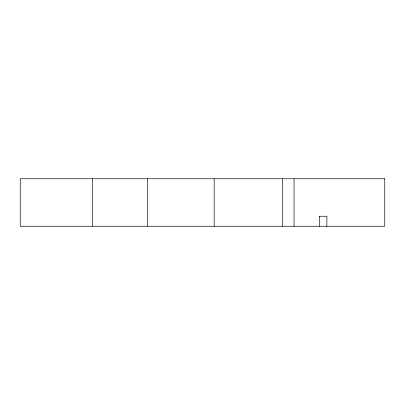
<?xml version="1.0" encoding="UTF-8"?>
<svg xmlns="http://www.w3.org/2000/svg" width="405" height="405" viewBox="0 0 405 405"><rect width="100%" height="100%" fill="white"/><g stroke="black" fill="none" stroke-linecap="round" stroke-linejoin="round"><path stroke-width="0.61" d="M319.342 216.25L326.886 216.25L326.886 226.248M319.667 216.25L319.667 226.248M294.06 178.752L294.06 226.248M282.568 178.752L282.568 226.248M214.184 178.752L214.184 226.248M147.511 178.752L147.511 226.248M92.391 178.752L92.391 226.248M384.75 178.752L20.25 178.752L20.25 226.248L384.75 226.248L384.75 178.752"/></g></svg>
